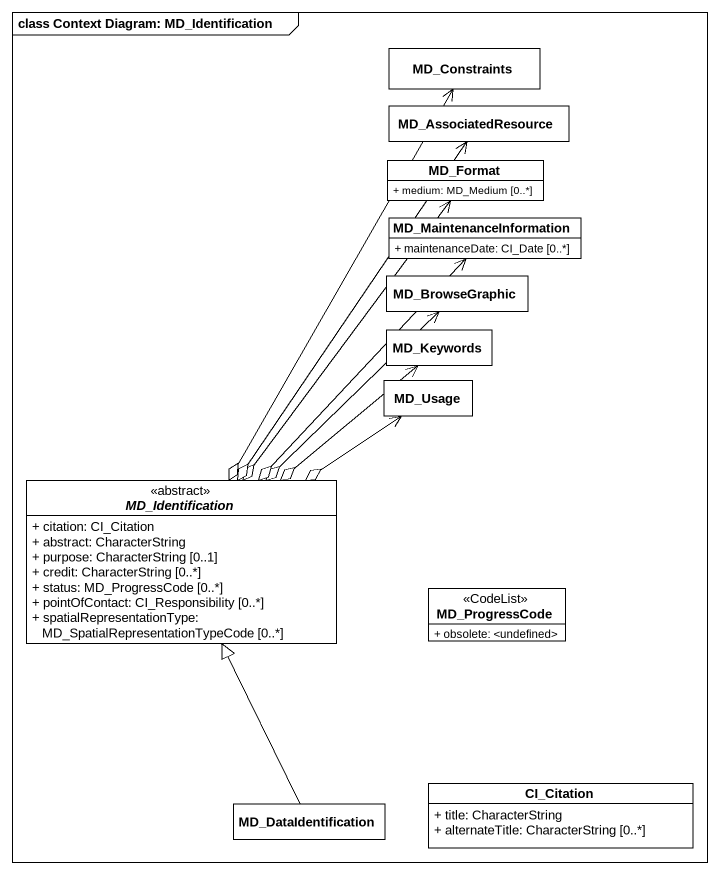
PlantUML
@startuml
mainframe class Context Diagram: MD_Identification
hide circle
hide empty members
skinparam classAttributeIconSize 0
class MD_Constraints #FFFFFF
class MD_AssociatedResource #FFFFFF
class MD_Format #FFFFFF {
  + medium: MD_Medium [0..*]
}
class MD_MaintenanceInformation #FFFFFF {
  + maintenanceDate: CI_Date [0..*]
}
class MD_BrowseGraphic #FFFFFF
class MD_Keywords #FFFFFF
class MD_Usage #FFFFFF
abstract class MD_Identification <<abstract>> #FFFFFF {
  + citation: CI_Citation
  + abstract: CharacterString
  + purpose: CharacterString [0..1]
  + credit: CharacterString [0..*]
  + status: MD_ProgressCode [0..*]
  + pointOfContact: CI_Responsibility [0..*]
  + spatialRepresentationType: MD_SpatialRepresentationTypeCode [0..*]
}
class MD_ProgressCode <<CodeList>> #FFFFFF {
  + obsolete: <undefined>
}
class MD_DataIdentification #FFFFFF
class CI_Citation #FFFFFF {
  + title: CharacterString
  + alternateTitle: CharacterString [0..*]
}
MD_Constraints <--o MD_Identification
MD_Format <--o MD_Identification
MD_BrowseGraphic <--o MD_Identification
MD_Keywords <--o MD_Identification
MD_Identification o-up-> MD_AssociatedResource
MD_Identification o-up-> MD_MaintenanceInformation
MD_Identification o-up-> MD_Usage
MD_DataIdentification -up-|> MD_Identification
@enduml
